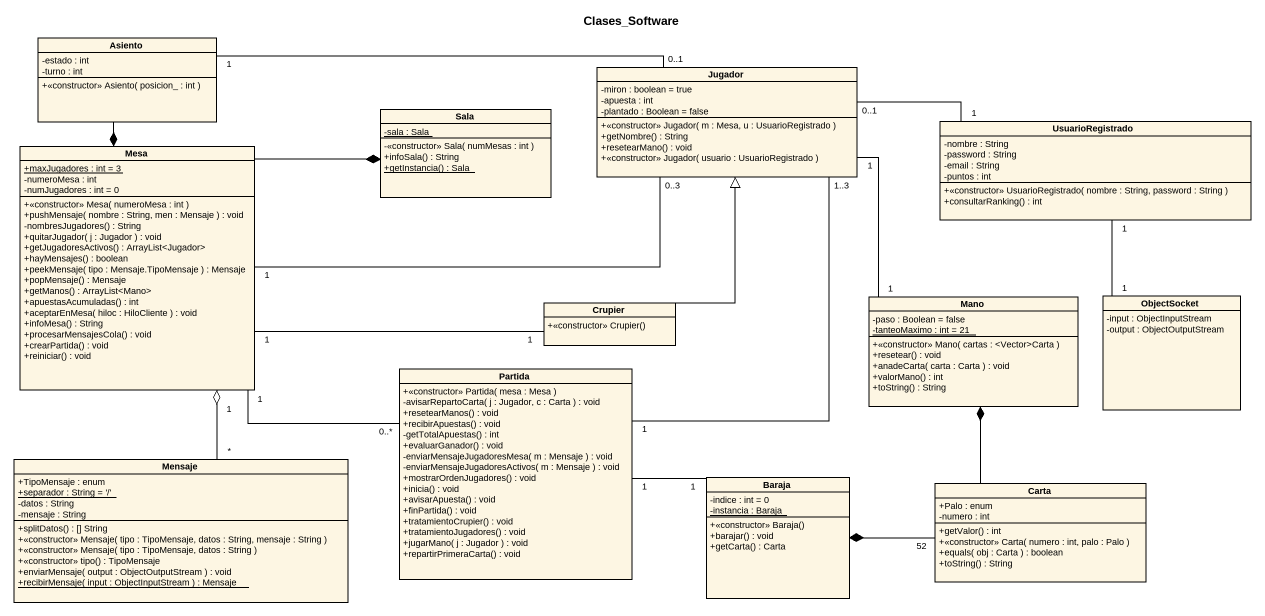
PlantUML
@startuml
title Clases_Software
hide circle
hide empty members
skinparam classAttributeIconSize 0
class Asiento {
  -estado : int
  -turno : int
  +<<constructor>> Asiento( posicion_ : int )
}
class Jugador {
  -miron : boolean = true
  -apuesta : int
  -plantado : Boolean = false
  +<<constructor>> Jugador( m : Mesa, u : UsuarioRegistrado )
  +getNombre() : String
  +resetearMano() : void
  +<<constructor>> Jugador( usuario : UsuarioRegistrado )
}
class Sala {
  {static} -sala : Sala
  -<<constructor>> Sala( numMesas : int )
  +infoSala() : String
  {static} +getInstancia() : Sala
}
class UsuarioRegistrado {
  -nombre : String
  -password : String
  -email : String
  -puntos : int
  +<<constructor>> UsuarioRegistrado( nombre : String, password : String )
  +consultarRanking() : int
}
class Mesa {
  {static} +maxJugadores : int = 3
  -numeroMesa : int
  -numJugadores : int = 0
  +<<constructor>> Mesa( numeroMesa : int )
  +pushMensaje( nombre : String, men : Mensaje ) : void
  -nombresJugadores() : String
  +quitarJugador( j : Jugador ) : void
  +getJugadoresActivos() : ArrayList<Jugador>
  +hayMensajes() : boolean
  +peekMensaje( tipo : Mensaje.TipoMensaje ) : Mensaje
  +popMensaje() : Mensaje
  +getManos() : ArrayList<Mano>
  +apuestasAcumuladas() : int
  +aceptarEnMesa( hiloc : HiloCliente ) : void
  +infoMesa() : String
  +procesarMensajesCola() : void
  +crearPartida() : void
  +reiniciar() : void
}
class Mano {
  -paso : Boolean = false
  {static} -tanteoMaximo : int = 21
  +<<constructor>> Mano( cartas : <Vector>Carta )
  +resetear() : void
  +anadeCarta( carta : Carta ) : void
  +valorMano() : int
  +toString() : String
}
class ObjectSocket {
  -input : ObjectInputStream
  -output : ObjectOutputStream
}
class Crupier {
  +<<constructor>> Crupier()
}
class Partida {
  +<<constructor>> Partida( mesa : Mesa )
  -avisarRepartoCarta( j : Jugador, c : Carta ) : void
  +resetearManos() : void
  +recibirApuestas() : void
  -getTotalApuestas() : int
  +evaluarGanador() : void
  -enviarMensajeJugadoresMesa( m : Mensaje ) : void
  -enviarMensajeJugadoresActivos( m : Mensaje ) : void
  +mostrarOrdenJugadores() : void
  +inicia() : void
  +avisarApuesta() : void
  +finPartida() : void
  +tratamientoCrupier() : void
  +tratamientoJugadores() : void
  +jugarMano( j : Jugador ) : void
  +repartirPrimeraCarta() : void
}
class Mensaje {
  +TipoMensaje : enum
  {static} +separador : String = '/'
  -datos : String
  -mensaje : String
  +splitDatos() : [] String
  +<<constructor>> Mensaje( tipo : TipoMensaje, datos : String, mensaje : String )
  +<<constructor>> Mensaje( tipo : TipoMensaje, datos : String )
  +<<constructor>> tipo() : TipoMensaje
  +enviarMensaje( output : ObjectOutputStream ) : void
  {static} +recibirMensaje( input : ObjectInputStream ) : Mensaje
}
class Baraja {
  -indice : int = 0
  {static} -instancia : Baraja
  +<<constructor>> Baraja()
  +barajar() : void
  +getCarta() : Carta
}
class Carta {
  +Palo : enum
  -numero : int
  +getValor() : int
  +<<constructor>> Carta( numero : int, palo : Palo )
  +equals( obj : Carta ) : boolean
  +toString() : String
}
Asiento "1" -right- "0..1" Jugador
Jugador "1" -- "1" Mano
Sala *-left- Mesa
UsuarioRegistrado "1" -left- "0..1" Jugador
UsuarioRegistrado "1" -- "1" ObjectSocket
Mesa *-up- Asiento
Mesa "1" -right- "0..3" Jugador
Mesa "1" -right- "1" Crupier
Mesa "1" -right- "0..*" Partida
Mesa "1" o-- "*" Mensaje
Mano *-- Carta
Crupier -up-|> Jugador
Partida "1" -up- "1..3" Jugador
Partida "1" -right- "1" Baraja
Baraja *-right- "52" Carta
@enduml
